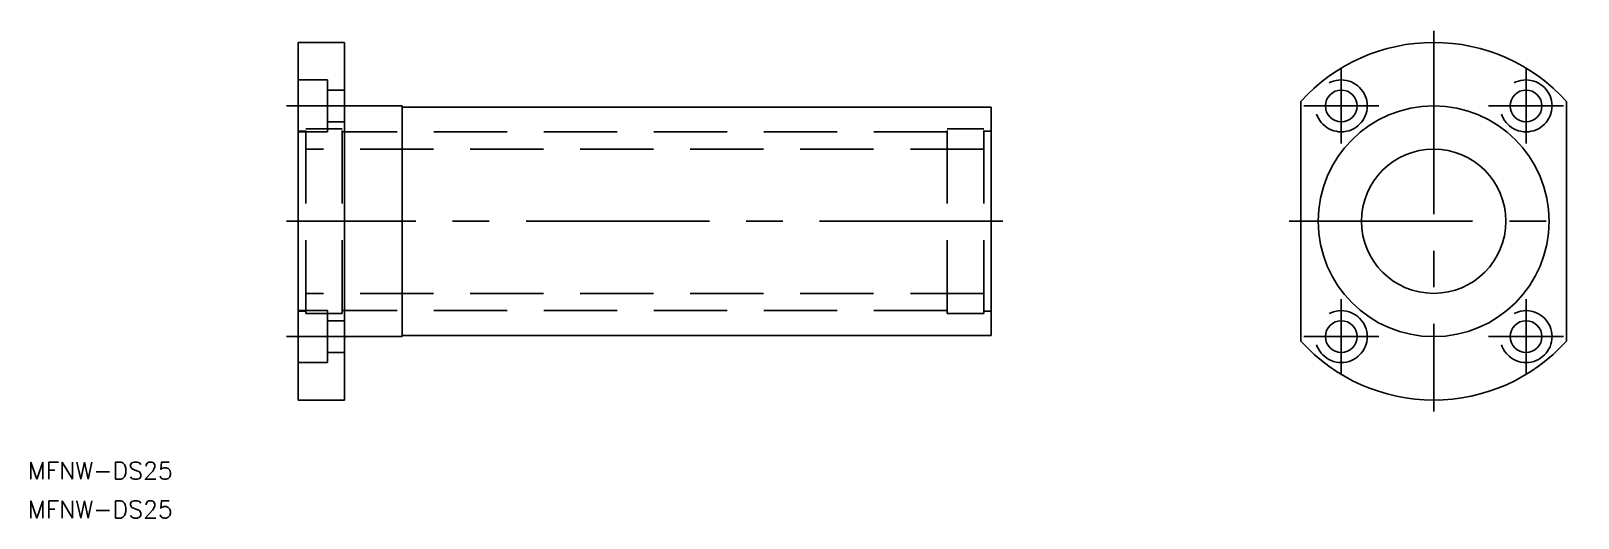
# Model space of a CAD drawing. Extents: x -46 to 222, y -51 to 33.
import ezdxf

# ---------------------------------------------------------------- set-up
doc = ezdxf.new("R2010")
doc.units = 0
doc.linetypes.add('CENTER', pattern=[50.8, 31.75, -6.35, 6.35, -6.35])
doc.linetypes.add('DASHED', pattern=[19.05, 12.7, -6.35])
doc.layers.get('0').update_dxf_attribs({"linetype": 'CONTINUOUS'})
doc.layers.add('CENTER', color=1, linetype='CENTER')
doc.styles.get("Standard").update_dxf_attribs({"font": 'txt.shx', "height": 3, "bigfont": 'bigfont.shx'})

msp = doc.modelspace()

# ---------------------------------------------------------------- linework, layer by layer
at = {"color": 7, "linetype": 'CONTINUOUS'}
for p, q in [((0, -31), (0, 31)), ((8, 31), (0, 31)), ((8, 31), (8, -31)), ((18, 20), (8.3, 20)), ((18, 20), (18, -20)), ((120, 19.8), (18, 19.8)), ((120, -19.8), (120, 19.8)), ((173.62, 20.78), (173.62, -20.78)), ((219.62, 20.78), (219.62, -20.78)), ((18, -20), (8.3, -20)), ((120, -19.8), (18, -19.8)), ((8, -31), (0, -31))]:
    msp.add_line(p, q, dxfattribs=at)
at = {"color": 3, "linetype": 'DASHED'}
for p, q in [((5.1, 24.5), (0, 24.5)), ((5.1, 15.5), (5.1, 24.5)), ((8, 22.75), (5.1, 22.75)), ((8, 17.25), (5.1, 17.25)), ((0, 15.6), (1.3, 15.6)), ((5.1, 15.5), (0, 15.5)), ((1.3, -16), (1.3, 16)), ((1.3, 16), (7.6, 16)), ((7.6, -16), (7.6, 16)), ((112.4, 15.5), (7.6, 15.5)), ((112.4, -16), (112.4, 16)), ((112.4, 16), (118.7, 16)), ((118.7, -16), (118.7, 16)), ((120, 15.6), (118.7, 15.6)), ((118.7, 12.5), (1.3, 12.5)), ((118.7, -12.5), (1.3, -12.5)), ((5.1, -15.5), (0, -15.5)), ((0, -15.6), (1.3, -15.6)), ((1.3, -16), (7.6, -16)), ((5.1, -15.5), (5.1, -24.5)), ((112.4, -15.5), (7.6, -15.5)), ((112.4, -16), (118.7, -16)), ((120, -15.6), (118.7, -15.6)), ((8, -17.25), (5.1, -17.25)), ((8, -22.75), (5.1, -22.75)), ((5.1, -24.5), (0, -24.5))]:
    msp.add_line(p, q, dxfattribs=at)
for centre in [(180.62, 20), (212.62, 20), (180.62, -20), (212.62, -20)]:
    msp.add_circle(centre, 4.5, dxfattribs=at)
at = {"color": 7, "linetype": 'CONTINUOUS'}
for centre, radius in [((180.62, 20), 2.75), ((212.62, 20), 2.75), ((196.62, 0), 20), ((196.62, 0), 12.5), ((180.62, -20), 2.75), ((212.62, -20), 2.75)]:
    msp.add_circle(centre, radius, dxfattribs=at)
for centre, radius, start, end in [((196.62, 0), 31, 42.1034, 137.8966), ((8.3, 20.3), 0.3, 180, 270), ((8.3, -20.3), 0.3, 90, 180), ((196.62, 0), 31, 222.1034, 317.8966)]:
    msp.add_arc(centre, radius, start, end, dxfattribs=at)
at = {"layer": 'CENTER', "color": 1, "linetype": 'CENTER'}
for p, q in [((196.62, 33), (196.62, -33)), ((180.62, 26.5), (180.62, 13.5)), ((212.62, 26.5), (212.62, 13.5)), ((10, 20), (-2, 20)), ((174.12, 20), (187.12, 20)), ((206.12, 20), (219.12, 20)), ((122, 0), (-2, 0)), ((171.62, 0), (221.62, 0)), ((180.62, -13.5), (180.62, -26.5)), ((212.62, -13.5), (212.62, -26.5)), ((10, -20), (-2, -20)), ((174.12, -20), (187.12, -20)), ((206.12, -20), (219.12, -20))]:
    msp.add_line(p, q, dxfattribs=at)

# ---------------------------------------------------------------- texts
at = {"color": 7, "linetype": 'CONTINUOUS'}
for p in [(-46.79, -44.74), (-46.79, -51.46)]:
    msp.add_text('MFNW-DS25', height=3, dxfattribs=at).set_placement(p)

doc.saveas('drawing.dxf')
